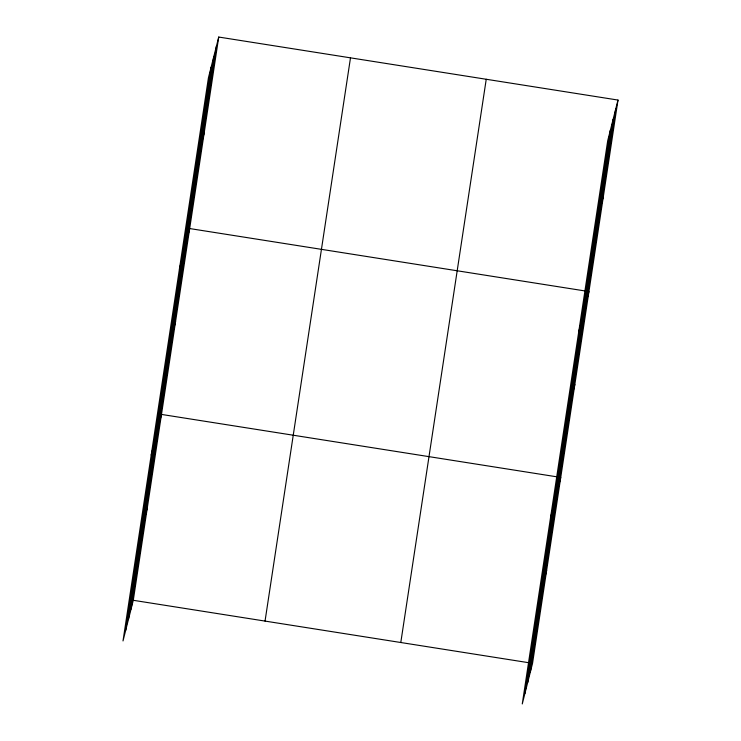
<?xml version="1.0" encoding="UTF-8"?>
<svg xmlns="http://www.w3.org/2000/svg" width="741" height="741" viewBox="0 0 741 741"><rect width="100%" height="100%" fill="white"/><g stroke="black" fill="none" stroke-linecap="round" stroke-linejoin="round"><path stroke-width="1.11" d="M125.664 630.443L211.102 67.199M128.397 619.633L213.843 56.39M131.055 609.139L216.492 45.896M218.734 37.05L208.453 77.694L123.006 640.937L133.287 600.293L218.734 37.05L617.994 100.063L532.547 663.306L522.266 703.95L607.713 140.707L617.994 100.063M265.046 621.088L350.493 57.844M400.798 642.512L486.235 79.268M524.924 693.456L610.362 130.212M527.657 682.646L613.103 119.403M530.306 672.152L615.752 108.908M201.969 141.651L204.21 132.806M179.396 269.196L189.687 228.552L585.538 291.028M173.348 330.338L175.589 321.492M151.201 455.067L161.492 414.423L557.334 476.898M145.153 516.208L147.385 507.363M601.229 204.664L603.47 195.819M578.656 332.209L588.938 291.565M572.608 393.351L574.84 384.505M550.461 518.079L560.742 477.436M544.413 579.221L546.645 570.375M133.287 600.293L529.139 662.769"/></g></svg>
